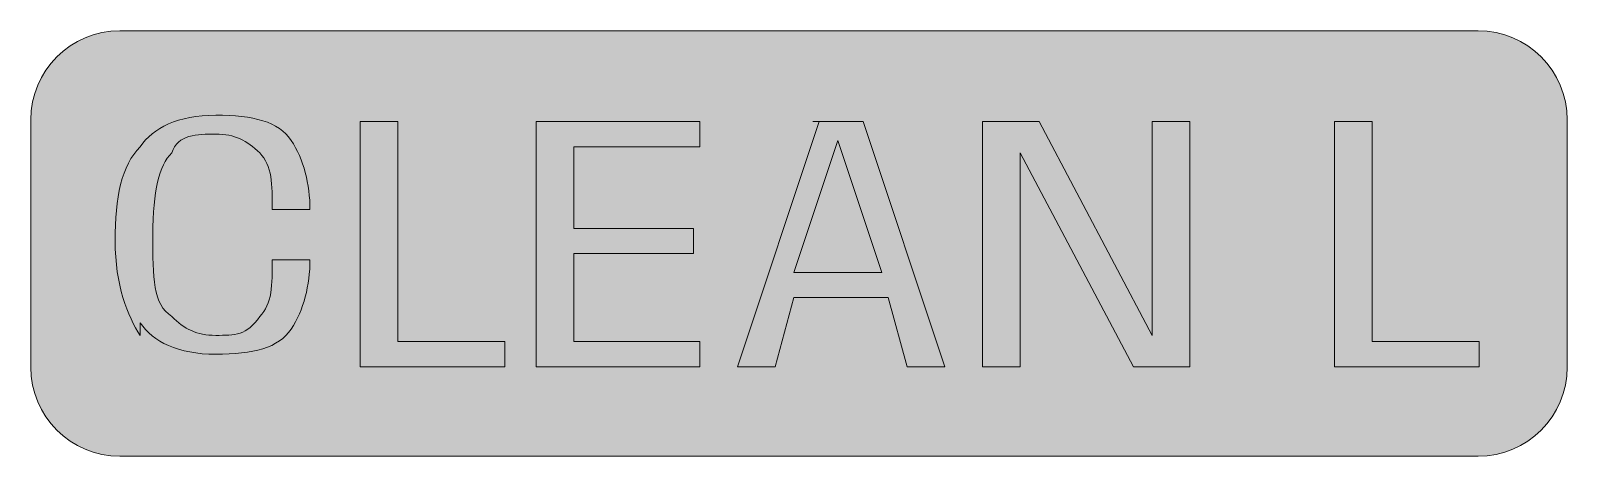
# Model space of a CAD drawing. Header units: millimetres. Extents: x 141 to 213, y 127 to 237.
# Drawn here: x 141.19 to 149.82, y 127.16 to 129.55 of the extents above.
import ezdxf

# ---------------------------------------------------------------- set-up
doc = ezdxf.new("R2010")
doc.units = ezdxf.units.MM
doc.header["$MEASUREMENT"] = 0
doc.layers.add('whiteforDXF', color=7, linetype='Continuous', lineweight=0)

msp = doc.modelspace()

# ---------------------------------------------------------------- hatches: boundary and pattern name
at = {"layer": 'whiteforDXF', "true_color": 0x000000, "transparency": 33554687}
h = msp.add_hatch(color=18, dxfattribs=at)
h.dxf.hatch_style = 2
edge = h.paths.add_edge_path()
edge.add_spline(control_points=[(149.3173, 127.1599), (149.3173, 127.1599), (141.693, 127.1599), (141.693, 127.1599), (141.4168, 127.1599), (141.193, 127.3838), (141.193, 127.6599), (141.193, 127.6599), (141.193, 129.0464), (141.193, 129.0464), (141.193, 129.3225), (141.4168, 129.5464), (141.693, 129.5464), (141.693, 129.5464), (149.3173, 129.5464), (149.3173, 129.5464), (149.5934, 129.5464), (149.8173, 129.3225), (149.8173, 129.0464), (149.8173, 129.0464), (149.8173, 127.6599), (149.8173, 127.6599), (149.8173, 127.3838), (149.5934, 127.1599), (149.3173, 127.1599)], knot_values=[0, 0, 0, 0, 1, 1, 1, 2, 2, 2, 3, 3, 3, 4, 4, 4, 5, 5, 5, 6, 6, 6, 7, 7, 7, 8, 8, 8, 8], degree=3, periodic=0)

# ---------------------------------------------------------------- linework, layer by layer
at = {"layer": 'whiteforDXF', "color": 18, "lineweight": 0, "true_color": 0x000000}
for points in [[(143.0426, 129.0373), (143.2542, 129.0373), (143.2542, 127.8026), (143.854, 127.8026), (143.854, 127.6615), (143.0426, 127.6615)], [(143.0426, 129.0373), (143.2542, 129.0373), (143.2542, 127.8026), (143.854, 127.8026), (143.854, 127.6615), (143.0426, 127.6615)], [(144.0303, 129.0373), (144.9476, 129.0373), (144.9476, 128.8962), (144.242, 128.8962), (144.242, 128.4376), (144.9123, 128.4376), (144.9123, 128.2965), (144.242, 128.2965), (144.242, 127.8026), (144.9476, 127.8026), (144.9476, 127.6615), (144.0303, 127.6615), (144.0303, 129.0373)], [(144.0303, 129.0373), (144.9476, 129.0373), (144.9476, 128.8962), (144.242, 128.8962), (144.242, 128.4376), (144.9123, 128.4376), (144.9123, 128.2965), (144.242, 128.2965), (144.242, 127.8026), (144.9476, 127.8026), (144.9476, 127.6615), (144.0303, 127.6615), (144.0303, 129.0373)], [(145.5826, 129.0373), (145.8648, 129.0373), (146.3234, 127.6615), (146.1117, 127.6615), (146.0059, 128.0495), (145.4767, 128.0495), (145.3709, 127.6615), (145.1592, 127.6615), (145.6178, 129.0373)], [(145.5826, 129.0373), (145.8648, 129.0373), (146.3234, 127.6615), (146.1117, 127.6615), (146.0059, 128.0495), (145.4767, 128.0495), (145.3709, 127.6615), (145.1592, 127.6615), (145.6178, 129.0373)], [(146.5351, 129.0373), (146.8526, 129.0373), (147.4876, 127.8379), (147.4876, 127.8379), (147.4876, 129.0373), (147.6992, 129.0373), (147.6992, 127.6615), (147.3817, 127.6615), (146.7467, 128.8609), (146.7467, 128.8609), (146.7467, 127.6615), (146.5351, 127.6615)], [(146.5351, 129.0373), (146.8526, 129.0373), (147.4876, 127.8379), (147.4876, 127.8379), (147.4876, 129.0373), (147.6992, 129.0373), (147.6992, 127.6615), (147.3817, 127.6615), (146.7467, 128.8609), (146.7467, 128.8609), (146.7467, 127.6615), (146.5351, 127.6615)], [(148.5106, 129.0373), (148.7223, 129.0373), (148.7223, 127.8026), (149.322, 127.8026), (149.322, 127.6615), (148.5106, 127.6615)], [(148.5106, 129.0373), (148.7223, 129.0373), (148.7223, 127.8026), (149.322, 127.8026), (149.322, 127.6615), (148.5106, 127.6615)], [(145.9706, 128.1906), (145.7237, 128.9315), (145.7237, 128.9315), (145.4767, 128.1906), (145.9353, 128.1906)], [(145.9706, 128.1906), (145.7237, 128.9315), (145.7237, 128.9315), (145.4767, 128.1906), (145.9353, 128.1906)]]:
    msp.add_lwpolyline(points, close=True, dxfattribs=at)
at = {"layer": 'whiteforDXF'}
for points in [[(143.0426, 129.0373), (143.2542, 129.0373), (143.2542, 127.8026), (143.854, 127.8026), (143.854, 127.6615), (143.0426, 127.6615)], [(144.0303, 129.0373), (144.9476, 129.0373), (144.9476, 128.8962), (144.242, 128.8962), (144.242, 128.4376), (144.9123, 128.4376), (144.9123, 128.2965), (144.242, 128.2965), (144.242, 127.8026), (144.9476, 127.8026), (144.9476, 127.6615), (144.0303, 127.6615), (144.0303, 129.0373)], [(146.5351, 129.0373), (146.8526, 129.0373), (147.4876, 127.8379), (147.4876, 129.0373), (147.6992, 129.0373), (147.6992, 127.6615), (147.3817, 127.6615), (146.7467, 128.8609), (146.7467, 127.6615), (146.5351, 127.6615)], [(148.5106, 129.0373), (148.7223, 129.0373), (148.7223, 127.8026), (149.322, 127.8026), (149.322, 127.6615), (148.5106, 127.6615)]]:
    msp.add_lwpolyline(points, close=True, dxfattribs=at)
for points, knots in [([(149.3173, 127.1599), (149.3173, 127.1599), (141.693, 127.1599), (141.693, 127.1599), (141.4168, 127.1599), (141.193, 127.3838), (141.193, 127.6599), (141.193, 127.6599), (141.193, 129.0464), (141.193, 129.0464), (141.193, 129.3225), (141.4168, 129.5464), (141.693, 129.5464), (141.693, 129.5464), (149.3173, 129.5464), (149.3173, 129.5464), (149.5934, 129.5464), (149.8173, 129.3225), (149.8173, 129.0464), (149.8173, 129.0464), (149.8173, 127.6599), (149.8173, 127.6599), (149.8173, 127.3838), (149.5934, 127.1599), (149.3173, 127.1599)], [0, 0, 0, 0, 1, 1, 1, 2, 2, 2, 3, 3, 3, 4, 4, 4, 5, 5, 5, 6, 6, 6, 7, 7, 7, 8, 8, 8, 8]), ([(141.8078, 127.8379), (141.7373, 127.9437), (141.6667, 128.1201), (141.6667, 128.367), (141.6667, 128.614), (141.702, 128.7904), (141.8078, 128.8962), (141.8784, 129.002), (142.0195, 129.0726), (142.2312, 129.0726), (142.4428, 129.0726), (142.584, 129.0373), (142.6545, 128.9315), (142.7251, 128.8256), (142.7603, 128.6845), (142.7603, 128.5434), (142.7603, 128.5434), (142.5487, 128.5434), (142.5487, 128.5434), (142.5487, 128.6845), (142.5487, 128.7904), (142.4781, 128.8609), (142.4076, 128.9315), (142.337, 128.9667), (142.2312, 128.9667), (142.1253, 128.9667), (142.0195, 128.9667), (141.9842, 128.8609), (141.9137, 128.7903), (141.8784, 128.6492), (141.8784, 128.4023), (141.8784, 128.1554), (141.8784, 128.0142), (141.9842, 127.9437), (142.0548, 127.8731), (142.1253, 127.8379), (142.2312, 127.8379), (142.337, 127.8379), (142.4076, 127.8379), (142.4781, 127.9437), (142.5487, 128.0143), (142.5487, 128.1201), (142.5487, 128.2612), (142.5487, 128.2612), (142.7603, 128.2612), (142.7603, 128.2612), (142.7603, 128.1201), (142.7251, 127.979), (142.6545, 127.8731), (142.584, 127.7673), (142.4428, 127.732), (142.2312, 127.732), (142.0195, 127.732), (141.8784, 127.8026), (141.8078, 127.9084), (141.8078, 127.9084), (141.8078, 127.8379), (141.8078, 127.8379)], [0, 0, 0, 0, 1, 1, 1, 2, 2, 2, 3, 3, 3, 4, 4, 4, 5, 5, 5, 6, 6, 6, 7, 7, 7, 8, 8, 8, 9, 9, 9, 10, 10, 10, 11, 11, 11, 12, 12, 12, 13, 13, 13, 14, 14, 14, 15, 15, 15, 16, 16, 16, 17, 17, 17, 18, 18, 18, 19, 19, 19, 19]), ([(145.5826, 129.0373), (145.5826, 129.0373), (145.8648, 129.0373), (145.8648, 129.0373), (145.8648, 129.0373), (146.3234, 127.6615), (146.3234, 127.6615), (146.3234, 127.6615), (146.1117, 127.6615), (146.1117, 127.6615), (146.1117, 127.6615), (146.0059, 128.0495), (146.0059, 128.0495), (146.0059, 128.0495), (145.4767, 128.0495), (145.4767, 128.0495), (145.4767, 128.0495), (145.3709, 127.6615), (145.3709, 127.6615), (145.3709, 127.6615), (145.1592, 127.6615), (145.1592, 127.6615), (145.1592, 127.6615), (145.6178, 129.0373), (145.6178, 129.0373), (145.6178, 129.0373), (145.5826, 129.0373), (145.5826, 129.0373)], [0, 0, 0, 0, 1, 1, 1, 2, 2, 2, 3, 3, 3, 4, 4, 4, 5, 5, 5, 6, 6, 6, 7, 7, 7, 8, 8, 8, 9, 9, 9, 9]), ([(145.9706, 128.1906), (145.9706, 128.1906), (145.7237, 128.9315), (145.7237, 128.9315), (145.7237, 128.9315), (145.7237, 128.9315), (145.7237, 128.9315), (145.7237, 128.9315), (145.4767, 128.1906), (145.4767, 128.1906), (145.4767, 128.1906), (145.9353, 128.1906), (145.9353, 128.1906), (145.9353, 128.1906), (145.9706, 128.1906), (145.9706, 128.1906), (145.9706, 128.1906), (145.9706, 128.1906), (145.9706, 128.1906)], [0, 0, 0, 0, 1, 1, 1, 2, 2, 2, 3, 3, 3, 4, 4, 4, 5, 5, 5, 6, 6, 6, 6])]:
    msp.add_open_spline(points, degree=3, knots=knots, dxfattribs=at)
at = {"layer": 'whiteforDXF', "color": 18, "lineweight": 0, "true_color": 0x000000}
msp.add_open_spline([(141.8078, 127.8379), (141.7373, 127.9437), (141.6667, 128.1201), (141.6667, 128.367), (141.6667, 128.614), (141.702, 128.7904), (141.8078, 128.8962), (141.8784, 129.002), (142.0195, 129.0726), (142.2312, 129.0726), (142.4428, 129.0726), (142.584, 129.0373), (142.6545, 128.9315), (142.7251, 128.8256), (142.7603, 128.6845), (142.7603, 128.5434), (142.7603, 128.5434), (142.5487, 128.5434), (142.5487, 128.5434), (142.5487, 128.6845), (142.5487, 128.7904), (142.4781, 128.8609), (142.4076, 128.9315), (142.337, 128.9667), (142.2312, 128.9667), (142.1253, 128.9667), (142.0195, 128.9667), (141.9842, 128.8609), (141.9137, 128.7903), (141.8784, 128.6492), (141.8784, 128.4023), (141.8784, 128.1554), (141.8784, 128.0142), (141.9842, 127.9437), (142.0548, 127.8731), (142.1253, 127.8379), (142.2312, 127.8379), (142.337, 127.8379), (142.4076, 127.8379), (142.4781, 127.9437), (142.5487, 128.0143), (142.5487, 128.1201), (142.5487, 128.2612), (142.5487, 128.2612), (142.7603, 128.2612), (142.7603, 128.2612), (142.7603, 128.1201), (142.7251, 127.979), (142.6545, 127.8731), (142.584, 127.7673), (142.4428, 127.732), (142.2312, 127.732), (142.0195, 127.732), (141.8784, 127.8026), (141.8078, 127.9084), (141.8078, 127.9084), (141.8078, 127.8379), (141.8078, 127.8379)], degree=3, knots=[0, 0, 0, 0, 1, 1, 1, 2, 2, 2, 3, 3, 3, 4, 4, 4, 5, 5, 5, 6, 6, 6, 7, 7, 7, 8, 8, 8, 9, 9, 9, 10, 10, 10, 11, 11, 11, 12, 12, 12, 13, 13, 13, 14, 14, 14, 15, 15, 15, 16, 16, 16, 17, 17, 17, 18, 18, 18, 19, 19, 19, 19], dxfattribs=at)
msp.add_open_spline([(141.8078, 127.8379), (141.7373, 127.9437), (141.6667, 128.1201), (141.6667, 128.367), (141.6667, 128.614), (141.702, 128.7904), (141.8078, 128.8962), (141.8784, 129.002), (142.0195, 129.0726), (142.2312, 129.0726), (142.4428, 129.0726), (142.584, 129.0373), (142.6545, 128.9315), (142.7251, 128.8256), (142.7603, 128.6845), (142.7603, 128.5434), (142.7603, 128.5434), (142.5487, 128.5434), (142.5487, 128.5434), (142.5487, 128.6845), (142.5487, 128.7904), (142.4781, 128.8609), (142.4076, 128.9315), (142.337, 128.9667), (142.2312, 128.9667), (142.1253, 128.9667), (142.0195, 128.9667), (141.9842, 128.8609), (141.9137, 128.7903), (141.8784, 128.6492), (141.8784, 128.4023), (141.8784, 128.1554), (141.8784, 128.0142), (141.9842, 127.9437), (142.0548, 127.8731), (142.1253, 127.8379), (142.2312, 127.8379), (142.337, 127.8379), (142.4076, 127.8379), (142.4781, 127.9437), (142.5487, 128.0143), (142.5487, 128.1201), (142.5487, 128.2612), (142.5487, 128.2612), (142.7603, 128.2612), (142.7603, 128.2612), (142.7603, 128.1201), (142.7251, 127.979), (142.6545, 127.8731), (142.584, 127.7673), (142.4428, 127.732), (142.2312, 127.732), (142.0195, 127.732), (141.8784, 127.8026), (141.8078, 127.9084), (141.8078, 127.9084), (141.8078, 127.8379), (141.8078, 127.8379)], degree=3, knots=[0, 0, 0, 0, 1, 1, 1, 2, 2, 2, 3, 3, 3, 4, 4, 4, 5, 5, 5, 6, 6, 6, 7, 7, 7, 8, 8, 8, 9, 9, 9, 10, 10, 10, 11, 11, 11, 12, 12, 12, 13, 13, 13, 14, 14, 14, 15, 15, 15, 16, 16, 16, 17, 17, 17, 18, 18, 18, 19, 19, 19, 19], dxfattribs=at)

doc.saveas('drawing.dxf')
